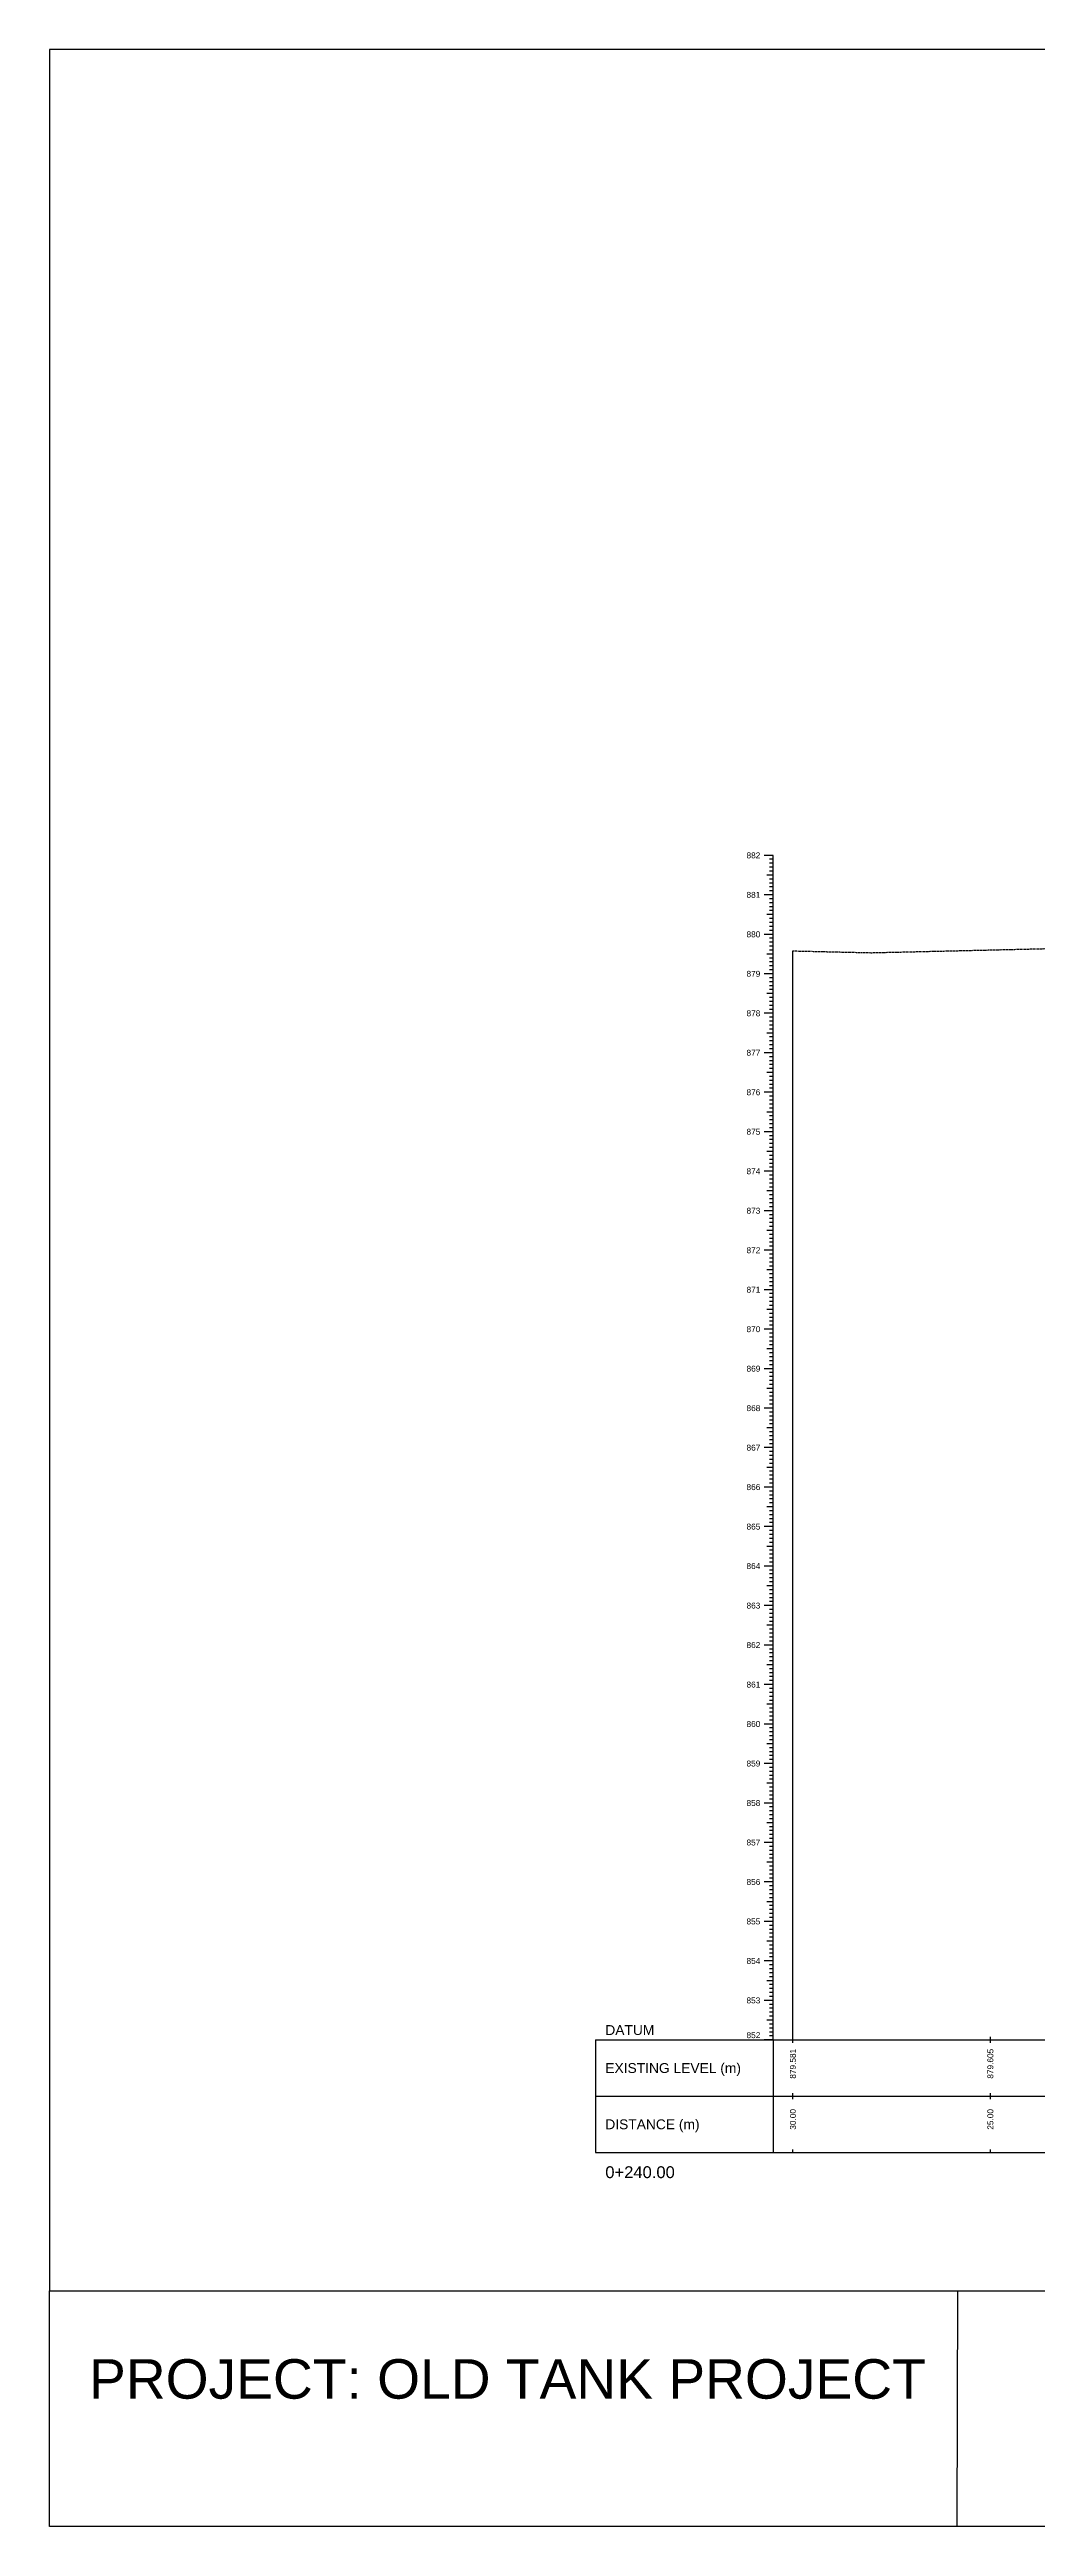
# Model space of a CAD drawing. Header units: millimetres. Extents: x 2640 to 12113, y 6003 to 13668.
# Drawn here: x 2643 to 2893, y 9775 to 10402 of the extents above; entities that cross this region are included whole.
import ezdxf
from ezdxf.enums import TextEntityAlignment as Align

# ---------------------------------------------------------------- set-up
doc = ezdxf.new("R2010")
doc.units = ezdxf.units.MM
doc.linetypes.add('HIDDEN', pattern=[0.375, 0.25, -0.125])
doc.layers.add('CS_Drawing', color=7, linetype='Continuous')
doc.layers.add('GL', color=3, linetype='HIDDEN')
doc.styles.get("Standard").update_dxf_attribs({"font": 'arial.ttf'})

msp = doc.modelspace()

# ---------------------------------------------------------------- linework, layer by layer
for points in [[(2643.227, 9834.372), (3393.227, 9834.372), (3393.227, 10402.021), (2643.227, 10402.021)], [(2643.227, 9834.372), (3393.227, 9834.372), (3393.227, 9774.713), (2643.227, 9774.713)], [(2873.227, 9834.372), (3043.227, 9834.372), (3043.048, 9774.713), (2873.048, 9774.713)]]:
    msp.add_lwpolyline(points, close=True)
at = {"layer": 'CS_Drawing'}
for p, q in [((2826.459, 10197.936), (2824.209, 10197.936)), ((2826.459, 10197.936), (2824.884, 10197.936)), ((2826.459, 10196.936), (2825.559, 10196.936)), ((2826.459, 10195.936), (2825.559, 10195.936)), ((2826.459, 10194.936), (2825.559, 10194.936)), ((2826.459, 10193.936), (2825.559, 10193.936)), ((2826.459, 9897.936), (2826.459, 10197.936)), ((2826.459, 10187.936), (2824.209, 10187.936)), ((2826.459, 10192.936), (2824.884, 10192.936)), ((2826.459, 10187.936), (2824.884, 10187.936)), ((2826.459, 10192.936), (2825.559, 10192.936)), ((2826.459, 10191.936), (2825.559, 10191.936)), ((2826.459, 10190.936), (2825.559, 10190.936)), ((2826.459, 10189.936), (2825.559, 10189.936)), ((2826.459, 10188.936), (2825.559, 10188.936)), ((2826.459, 10187.936), (2825.559, 10187.936)), ((2826.459, 10182.936), (2824.884, 10182.936)), ((2826.459, 10186.936), (2825.559, 10186.936)), ((2826.459, 10185.936), (2825.559, 10185.936)), ((2826.459, 10184.936), (2825.559, 10184.936)), ((2826.459, 10183.936), (2825.559, 10183.936)), ((2826.459, 10182.936), (2825.559, 10182.936)), ((2826.459, 10181.936), (2825.559, 10181.936)), ((2826.459, 10177.936), (2824.209, 10177.936)), ((2826.459, 10177.936), (2824.884, 10177.936)), ((2826.459, 10180.936), (2825.559, 10180.936)), ((2826.459, 10179.936), (2825.559, 10179.936)), ((2826.459, 10178.936), (2825.559, 10178.936)), ((2826.459, 10177.936), (2825.559, 10177.936)), ((2826.459, 10176.936), (2825.559, 10176.936)), ((2826.459, 10175.936), (2825.559, 10175.936)), ((2826.459, 10172.936), (2824.884, 10172.936)), ((2826.459, 10174.936), (2825.559, 10174.936)), ((2826.459, 10173.936), (2825.559, 10173.936)), ((2826.459, 10172.936), (2825.559, 10172.936)), ((2826.459, 10171.936), (2825.559, 10171.936)), ((2826.459, 10170.936), (2825.559, 10170.936)), ((2826.459, 10169.936), (2825.559, 10169.936)), ((2826.459, 10168.936), (2825.559, 10168.936)), ((2831.459, 9897.936), (2831.459, 10173.746)), ((2826.459, 10167.936), (2824.209, 10167.936)), ((2826.459, 10167.936), (2824.884, 10167.936)), ((2826.459, 10162.936), (2824.884, 10162.936)), ((2826.459, 10167.936), (2825.559, 10167.936)), ((2826.459, 10166.936), (2825.559, 10166.936)), ((2826.459, 10165.936), (2825.559, 10165.936)), ((2826.459, 10164.936), (2825.559, 10164.936)), ((2826.459, 10163.936), (2825.559, 10163.936)), ((2826.459, 10162.936), (2825.559, 10162.936)), ((2826.459, 10157.936), (2824.209, 10157.936)), ((2826.459, 10157.936), (2824.884, 10157.936)), ((2826.459, 10161.936), (2825.559, 10161.936)), ((2826.459, 10160.936), (2825.559, 10160.936)), ((2826.459, 10159.936), (2825.559, 10159.936)), ((2826.459, 10158.936), (2825.559, 10158.936)), ((2826.459, 10157.936), (2825.559, 10157.936)), ((2826.459, 10156.936), (2825.559, 10156.936)), ((2826.459, 10152.936), (2824.884, 10152.936)), ((2826.459, 10155.936), (2825.559, 10155.936)), ((2826.459, 10154.936), (2825.559, 10154.936)), ((2826.459, 10153.936), (2825.559, 10153.936)), ((2826.459, 10152.936), (2825.559, 10152.936)), ((2826.459, 10151.936), (2825.559, 10151.936)), ((2826.459, 10150.936), (2825.559, 10150.936)), ((2826.459, 10149.936), (2825.559, 10149.936)), ((2826.459, 10147.936), (2824.209, 10147.936)), ((2826.459, 10147.936), (2824.884, 10147.936)), ((2826.459, 10148.936), (2825.559, 10148.936)), ((2826.459, 10147.936), (2825.559, 10147.936)), ((2826.459, 10146.936), (2825.559, 10146.936)), ((2826.459, 10145.936), (2825.559, 10145.936)), ((2826.459, 10144.936), (2825.559, 10144.936)), ((2826.459, 10143.936), (2825.559, 10143.936)), ((2826.459, 10137.936), (2824.209, 10137.936)), ((2826.459, 10142.936), (2824.884, 10142.936)), ((2826.459, 10137.936), (2824.884, 10137.936)), ((2826.459, 10142.936), (2825.559, 10142.936)), ((2826.459, 10141.936), (2825.559, 10141.936)), ((2826.459, 10140.936), (2825.559, 10140.936)), ((2826.459, 10139.936), (2825.559, 10139.936)), ((2826.459, 10138.936), (2825.559, 10138.936)), ((2826.459, 10137.936), (2825.559, 10137.936)), ((2826.459, 10132.936), (2824.884, 10132.936)), ((2826.459, 10136.936), (2825.559, 10136.936)), ((2826.459, 10135.936), (2825.559, 10135.936)), ((2826.459, 10134.936), (2825.559, 10134.936)), ((2826.459, 10133.936), (2825.559, 10133.936)), ((2826.459, 10132.936), (2825.559, 10132.936)), ((2826.459, 10131.936), (2825.559, 10131.936)), ((2826.459, 10127.936), (2824.209, 10127.936)), ((2826.459, 10127.936), (2824.884, 10127.936)), ((2826.459, 10130.936), (2825.559, 10130.936)), ((2826.459, 10129.936), (2825.559, 10129.936)), ((2826.459, 10128.936), (2825.559, 10128.936)), ((2826.459, 10127.936), (2825.559, 10127.936)), ((2826.459, 10126.936), (2825.559, 10126.936)), ((2826.459, 10125.936), (2825.559, 10125.936)), ((2826.459, 10124.936), (2825.559, 10124.936)), ((2826.459, 10122.936), (2824.884, 10122.936)), ((2826.459, 10123.936), (2825.559, 10123.936)), ((2826.459, 10122.936), (2825.559, 10122.936)), ((2826.459, 10121.936), (2825.559, 10121.936)), ((2826.459, 10120.936), (2825.559, 10120.936)), ((2826.459, 10119.936), (2825.559, 10119.936)), ((2826.459, 10118.936), (2825.559, 10118.936)), ((2826.459, 10117.936), (2824.209, 10117.936)), ((2826.459, 10117.936), (2824.884, 10117.936)), ((2826.459, 10112.936), (2824.884, 10112.936)), ((2826.459, 10117.936), (2825.559, 10117.936)), ((2826.459, 10116.936), (2825.559, 10116.936)), ((2826.459, 10115.936), (2825.559, 10115.936)), ((2826.459, 10114.936), (2825.559, 10114.936)), ((2826.459, 10113.936), (2825.559, 10113.936)), ((2826.459, 10112.936), (2825.559, 10112.936)), ((2826.459, 10107.936), (2824.209, 10107.936)), ((2826.459, 10107.936), (2824.884, 10107.936)), ((2826.459, 10111.936), (2825.559, 10111.936)), ((2826.459, 10110.936), (2825.559, 10110.936)), ((2826.459, 10109.936), (2825.559, 10109.936)), ((2826.459, 10108.936), (2825.559, 10108.936)), ((2826.459, 10107.936), (2825.559, 10107.936)), ((2826.459, 10106.936), (2825.559, 10106.936)), ((2826.459, 10105.936), (2825.559, 10105.936)), ((2826.459, 10102.936), (2824.884, 10102.936)), ((2826.459, 10104.936), (2825.559, 10104.936)), ((2826.459, 10103.936), (2825.559, 10103.936)), ((2826.459, 10102.936), (2825.559, 10102.936)), ((2826.459, 10101.936), (2825.559, 10101.936)), ((2826.459, 10100.936), (2825.559, 10100.936)), ((2826.459, 10099.936), (2825.559, 10099.936)), ((2826.459, 10097.936), (2824.209, 10097.936)), ((2826.459, 10097.936), (2824.884, 10097.936)), ((2826.459, 10098.936), (2825.559, 10098.936)), ((2826.459, 10097.936), (2825.559, 10097.936)), ((2826.459, 10096.936), (2825.559, 10096.936)), ((2826.459, 10095.936), (2825.559, 10095.936)), ((2826.459, 10094.936), (2825.559, 10094.936)), ((2826.459, 10093.936), (2825.559, 10093.936)), ((2826.459, 10087.936), (2824.209, 10087.936)), ((2826.459, 10092.936), (2824.884, 10092.936)), ((2826.459, 10087.936), (2824.884, 10087.936)), ((2826.459, 10092.936), (2825.559, 10092.936)), ((2826.459, 10091.936), (2825.559, 10091.936)), ((2826.459, 10090.936), (2825.559, 10090.936)), ((2826.459, 10089.936), (2825.559, 10089.936)), ((2826.459, 10088.936), (2825.559, 10088.936)), ((2826.459, 10087.936), (2825.559, 10087.936)), ((2826.459, 10082.936), (2824.884, 10082.936)), ((2826.459, 10086.936), (2825.559, 10086.936)), ((2826.459, 10085.936), (2825.559, 10085.936)), ((2826.459, 10084.936), (2825.559, 10084.936)), ((2826.459, 10083.936), (2825.559, 10083.936)), ((2826.459, 10082.936), (2825.559, 10082.936)), ((2826.459, 10081.936), (2825.559, 10081.936)), ((2826.459, 10080.936), (2825.559, 10080.936)), ((2826.459, 10077.936), (2824.209, 10077.936)), ((2826.459, 10077.936), (2824.884, 10077.936)), ((2826.459, 10079.936), (2825.559, 10079.936)), ((2826.459, 10078.936), (2825.559, 10078.936)), ((2826.459, 10077.936), (2825.559, 10077.936)), ((2826.459, 10076.936), (2825.559, 10076.936)), ((2826.459, 10075.936), (2825.559, 10075.936)), ((2826.459, 10074.936), (2825.559, 10074.936)), ((2826.459, 10072.936), (2824.884, 10072.936)), ((2826.459, 10073.936), (2825.559, 10073.936)), ((2826.459, 10072.936), (2825.559, 10072.936)), ((2826.459, 10071.936), (2825.559, 10071.936)), ((2826.459, 10070.936), (2825.559, 10070.936)), ((2826.459, 10069.936), (2825.559, 10069.936)), ((2826.459, 10068.936), (2825.559, 10068.936)), ((2826.459, 10067.936), (2824.209, 10067.936)), ((2826.459, 10067.936), (2824.884, 10067.936)), ((2826.459, 10062.936), (2824.884, 10062.936)), ((2826.459, 10067.936), (2825.559, 10067.936)), ((2826.459, 10066.936), (2825.559, 10066.936)), ((2826.459, 10065.936), (2825.559, 10065.936)), ((2826.459, 10064.936), (2825.559, 10064.936)), ((2826.459, 10063.936), (2825.559, 10063.936)), ((2826.459, 10062.936), (2825.559, 10062.936)), ((2826.459, 10057.936), (2824.209, 10057.936)), ((2826.459, 10057.936), (2824.884, 10057.936)), ((2826.459, 10061.936), (2825.559, 10061.936)), ((2826.459, 10060.936), (2825.559, 10060.936)), ((2826.459, 10059.936), (2825.559, 10059.936)), ((2826.459, 10058.936), (2825.559, 10058.936)), ((2826.459, 10057.936), (2825.559, 10057.936)), ((2826.459, 10056.936), (2825.559, 10056.936)), ((2826.459, 10055.936), (2825.559, 10055.936)), ((2826.459, 10052.936), (2824.884, 10052.936)), ((2826.459, 10054.936), (2825.559, 10054.936)), ((2826.459, 10053.936), (2825.559, 10053.936)), ((2826.459, 10052.936), (2825.559, 10052.936)), ((2826.459, 10051.936), (2825.559, 10051.936)), ((2826.459, 10050.936), (2825.559, 10050.936)), ((2826.459, 10049.936), (2825.559, 10049.936)), ((2826.459, 10047.936), (2824.209, 10047.936)), ((2826.459, 10047.936), (2824.884, 10047.936)), ((2826.459, 10048.936), (2825.559, 10048.936)), ((2826.459, 10047.936), (2825.559, 10047.936)), ((2826.459, 10046.936), (2825.559, 10046.936)), ((2826.459, 10045.936), (2825.559, 10045.936)), ((2826.459, 10044.936), (2825.559, 10044.936)), ((2826.459, 10043.936), (2825.559, 10043.936)), ((2826.459, 10037.936), (2824.209, 10037.936)), ((2826.459, 10042.936), (2824.884, 10042.936)), ((2826.459, 10037.936), (2824.884, 10037.936)), ((2826.459, 10042.936), (2825.559, 10042.936)), ((2826.459, 10041.936), (2825.559, 10041.936)), ((2826.459, 10040.936), (2825.559, 10040.936)), ((2826.459, 10039.936), (2825.559, 10039.936)), ((2826.459, 10038.936), (2825.559, 10038.936)), ((2826.459, 10037.936), (2825.559, 10037.936)), ((2826.459, 10036.936), (2825.559, 10036.936)), ((2826.459, 10032.936), (2824.884, 10032.936)), ((2826.459, 10035.936), (2825.559, 10035.936)), ((2826.459, 10034.936), (2825.559, 10034.936)), ((2826.459, 10033.936), (2825.559, 10033.936)), ((2826.459, 10032.936), (2825.559, 10032.936)), ((2826.459, 10031.936), (2825.559, 10031.936)), ((2826.459, 10030.936), (2825.559, 10030.936)), ((2826.459, 10027.936), (2824.209, 10027.936)), ((2826.459, 10027.936), (2824.884, 10027.936)), ((2826.459, 10029.936), (2825.559, 10029.936)), ((2826.459, 10028.936), (2825.559, 10028.936)), ((2826.459, 10027.936), (2825.559, 10027.936)), ((2826.459, 10026.936), (2825.559, 10026.936)), ((2826.459, 10025.936), (2825.559, 10025.936)), ((2826.459, 10024.936), (2825.559, 10024.936)), ((2826.459, 10022.936), (2824.884, 10022.936)), ((2826.459, 10023.936), (2825.559, 10023.936)), ((2826.459, 10022.936), (2825.559, 10022.936)), ((2826.459, 10021.936), (2825.559, 10021.936)), ((2826.459, 10020.936), (2825.559, 10020.936)), ((2826.459, 10019.936), (2825.559, 10019.936)), ((2826.459, 10018.936), (2825.559, 10018.936)), ((2826.459, 10017.936), (2824.209, 10017.936)), ((2826.459, 10017.936), (2824.884, 10017.936)), ((2826.459, 10012.936), (2824.884, 10012.936)), ((2826.459, 10017.936), (2825.559, 10017.936)), ((2826.459, 10016.936), (2825.559, 10016.936)), ((2826.459, 10015.936), (2825.559, 10015.936)), ((2826.459, 10014.936), (2825.559, 10014.936)), ((2826.459, 10013.936), (2825.559, 10013.936)), ((2826.459, 10012.936), (2825.559, 10012.936)), ((2826.459, 10011.936), (2825.559, 10011.936)), ((2826.459, 10007.936), (2824.209, 10007.936)), ((2826.459, 10007.936), (2824.884, 10007.936)), ((2826.459, 10010.936), (2825.559, 10010.936)), ((2826.459, 10009.936), (2825.559, 10009.936)), ((2826.459, 10008.936), (2825.559, 10008.936)), ((2826.459, 10007.936), (2825.559, 10007.936)), ((2826.459, 10006.936), (2825.559, 10006.936)), ((2826.459, 10005.936), (2825.559, 10005.936)), ((2826.459, 10002.936), (2824.884, 10002.936)), ((2826.459, 10004.936), (2825.559, 10004.936)), ((2826.459, 10003.936), (2825.559, 10003.936)), ((2826.459, 10002.936), (2825.559, 10002.936)), ((2826.459, 10001.936), (2825.559, 10001.936)), ((2826.459, 10000.936), (2825.559, 10000.936)), ((2826.459, 9999.936), (2825.559, 9999.936)), ((2826.459, 9997.936), (2824.209, 9997.936)), ((2826.459, 9997.936), (2824.884, 9997.936)), ((2826.459, 9998.936), (2825.559, 9998.936)), ((2826.459, 9997.936), (2825.559, 9997.936)), ((2826.459, 9996.936), (2825.559, 9996.936)), ((2826.459, 9995.936), (2825.559, 9995.936)), ((2826.459, 9994.936), (2825.559, 9994.936)), ((2826.459, 9993.936), (2825.559, 9993.936)), ((2826.459, 9987.936), (2824.209, 9987.936)), ((2826.459, 9992.936), (2824.884, 9992.936)), ((2826.459, 9987.936), (2824.884, 9987.936)), ((2826.459, 9992.936), (2825.559, 9992.936)), ((2826.459, 9991.936), (2825.559, 9991.936)), ((2826.459, 9990.936), (2825.559, 9990.936)), ((2826.459, 9989.936), (2825.559, 9989.936)), ((2826.459, 9988.936), (2825.559, 9988.936)), ((2826.459, 9987.936), (2825.559, 9987.936)), ((2826.459, 9986.936), (2825.559, 9986.936)), ((2826.459, 9982.936), (2824.884, 9982.936)), ((2826.459, 9985.936), (2825.559, 9985.936)), ((2826.459, 9984.936), (2825.559, 9984.936)), ((2826.459, 9983.936), (2825.559, 9983.936)), ((2826.459, 9982.936), (2825.559, 9982.936)), ((2826.459, 9981.936), (2825.559, 9981.936)), ((2826.459, 9980.936), (2825.559, 9980.936)), ((2826.459, 9977.936), (2824.209, 9977.936)), ((2826.459, 9977.936), (2824.884, 9977.936)), ((2826.459, 9979.936), (2825.559, 9979.936)), ((2826.459, 9978.936), (2825.559, 9978.936)), ((2826.459, 9977.936), (2825.559, 9977.936)), ((2826.459, 9976.936), (2825.559, 9976.936)), ((2826.459, 9975.936), (2825.559, 9975.936)), ((2826.459, 9974.936), (2825.559, 9974.936)), ((2826.459, 9967.936), (2824.209, 9967.936)), ((2826.459, 9972.936), (2824.884, 9972.936)), ((2826.459, 9967.936), (2824.884, 9967.936)), ((2826.459, 9973.936), (2825.559, 9973.936)), ((2826.459, 9972.936), (2825.559, 9972.936)), ((2826.459, 9971.936), (2825.559, 9971.936)), ((2826.459, 9970.936), (2825.559, 9970.936)), ((2826.459, 9969.936), (2825.559, 9969.936)), ((2826.459, 9968.936), (2825.559, 9968.936)), ((2826.459, 9967.936), (2825.559, 9967.936)), ((2826.459, 9962.936), (2824.884, 9962.936)), ((2826.459, 9966.936), (2825.559, 9966.936)), ((2826.459, 9965.936), (2825.559, 9965.936)), ((2826.459, 9964.936), (2825.559, 9964.936)), ((2826.459, 9963.936), (2825.559, 9963.936)), ((2826.459, 9962.936), (2825.559, 9962.936)), ((2826.459, 9961.936), (2825.559, 9961.936)), ((2826.459, 9957.936), (2824.209, 9957.936)), ((2826.459, 9957.936), (2824.884, 9957.936)), ((2826.459, 9960.936), (2825.559, 9960.936)), ((2826.459, 9959.936), (2825.559, 9959.936)), ((2826.459, 9958.936), (2825.559, 9958.936)), ((2826.459, 9957.936), (2825.559, 9957.936)), ((2826.459, 9956.936), (2825.559, 9956.936)), ((2826.459, 9955.936), (2825.559, 9955.936)), ((2826.459, 9952.936), (2824.884, 9952.936)), ((2826.459, 9954.936), (2825.559, 9954.936)), ((2826.459, 9953.936), (2825.559, 9953.936)), ((2826.459, 9952.936), (2825.559, 9952.936)), ((2826.459, 9951.936), (2825.559, 9951.936)), ((2826.459, 9950.936), (2825.559, 9950.936)), ((2826.459, 9949.936), (2825.559, 9949.936)), ((2826.459, 9947.936), (2824.209, 9947.936)), ((2826.459, 9947.936), (2824.884, 9947.936)), ((2826.459, 9942.936), (2824.884, 9942.936)), ((2826.459, 9948.936), (2825.559, 9948.936)), ((2826.459, 9947.936), (2825.559, 9947.936)), ((2826.459, 9946.936), (2825.559, 9946.936)), ((2826.459, 9945.936), (2825.559, 9945.936)), ((2826.459, 9944.936), (2825.559, 9944.936)), ((2826.459, 9943.936), (2825.559, 9943.936)), ((2826.459, 9942.936), (2825.559, 9942.936)), ((2826.459, 9937.936), (2824.209, 9937.936)), ((2826.459, 9937.936), (2824.884, 9937.936)), ((2826.459, 9941.936), (2825.559, 9941.936)), ((2826.459, 9940.936), (2825.559, 9940.936)), ((2826.459, 9939.936), (2825.559, 9939.936)), ((2826.459, 9938.936), (2825.559, 9938.936)), ((2826.459, 9937.936), (2825.559, 9937.936)), ((2826.459, 9936.936), (2825.559, 9936.936)), ((2826.459, 9932.936), (2824.884, 9932.936)), ((2826.459, 9935.936), (2825.559, 9935.936)), ((2826.459, 9934.936), (2825.559, 9934.936)), ((2826.459, 9933.936), (2825.559, 9933.936)), ((2826.459, 9932.936), (2825.559, 9932.936)), ((2826.459, 9931.936), (2825.559, 9931.936)), ((2826.459, 9930.936), (2825.559, 9930.936)), ((2826.459, 9927.936), (2824.209, 9927.936)), ((2826.459, 9927.936), (2824.884, 9927.936)), ((2826.459, 9929.936), (2825.559, 9929.936)), ((2826.459, 9928.936), (2825.559, 9928.936)), ((2826.459, 9927.936), (2825.559, 9927.936)), ((2826.459, 9926.936), (2825.559, 9926.936)), ((2826.459, 9925.936), (2825.559, 9925.936)), ((2826.459, 9924.936), (2825.559, 9924.936)), ((2826.459, 9917.936), (2824.209, 9917.936)), ((2826.459, 9922.936), (2824.884, 9922.936)), ((2826.459, 9917.936), (2824.884, 9917.936)), ((2826.459, 9923.936), (2825.559, 9923.936)), ((2826.459, 9922.936), (2825.559, 9922.936)), ((2826.459, 9921.936), (2825.559, 9921.936)), ((2826.459, 9920.936), (2825.559, 9920.936)), ((2826.459, 9919.936), (2825.559, 9919.936)), ((2826.459, 9918.936), (2825.559, 9918.936)), ((2826.459, 9917.936), (2825.559, 9917.936)), ((2826.459, 9912.936), (2824.884, 9912.936)), ((2826.459, 9916.936), (2825.559, 9916.936)), ((2826.459, 9915.936), (2825.559, 9915.936)), ((2826.459, 9914.936), (2825.559, 9914.936)), ((2826.459, 9913.936), (2825.559, 9913.936)), ((2826.459, 9912.936), (2825.559, 9912.936)), ((2826.459, 9911.936), (2825.559, 9911.936)), ((2826.459, 9907.936), (2824.209, 9907.936)), ((2826.459, 9907.936), (2824.884, 9907.936)), ((2826.459, 9910.936), (2825.559, 9910.936)), ((2826.459, 9909.936), (2825.559, 9909.936)), ((2826.459, 9908.936), (2825.559, 9908.936)), ((2826.459, 9907.936), (2825.559, 9907.936)), ((2826.459, 9906.936), (2825.559, 9906.936)), ((2826.459, 9905.936), (2825.559, 9905.936)), ((2826.459, 9902.936), (2824.884, 9902.936)), ((2826.459, 9904.936), (2825.559, 9904.936)), ((2826.459, 9903.936), (2825.559, 9903.936)), ((2826.459, 9902.936), (2825.559, 9902.936)), ((2826.459, 9901.936), (2825.559, 9901.936)), ((2826.459, 9900.936), (2825.559, 9900.936)), ((2826.459, 9899.936), (2825.559, 9899.936)), ((2826.459, 9898.936), (2825.559, 9898.936)), ((2781.459, 9897.936), (2826.459, 9897.936)), ((2781.459, 9897.936), (2781.459, 9869.436)), ((2826.459, 9897.936), (2824.209, 9897.936)), ((2826.459, 9897.936), (2824.884, 9897.936)), ((2826.459, 9897.936), (2825.559, 9897.936)), ((2826.459, 9897.936), (3186.299, 9897.936)), ((2826.459, 9897.936), (2826.459, 9869.436)), ((2831.459, 9897.186), (2831.459, 9898.686)), ((2881.459, 9897.186), (2881.459, 9898.686)), ((2781.459, 9883.686), (2826.459, 9883.686)), ((2826.459, 9883.686), (3186.299, 9883.686)), ((2826.459, 9883.686), (3186.299, 9883.686)), ((2831.459, 9882.936), (2831.459, 9884.436)), ((2881.459, 9882.936), (2881.459, 9884.436)), ((2781.459, 9869.436), (2826.459, 9869.436)), ((2826.459, 9869.436), (3186.299, 9869.436)), ((2831.459, 9869.436), (2831.459, 9870.186)), ((2881.459, 9869.436), (2881.459, 9870.186))]:
    msp.add_line(p, q, dxfattribs=at)
at = {"layer": 'GL'}
msp.add_lwpolyline([(2831.459, 10173.746), (2851.319, 10173.286), (2996.91, 10176.686), (3011.844, 10176.576), (3040.108, 10176.046), (3095.883, 10167.166), (3115.268, 10174.716), (3115.616, 10174.936), (3116.037, 10186.616), (3123.107, 10190.486), (3131.459, 10182.946), (3132.771, 10181.766), (3146.384, 10186.486), (3147.123, 10174.166), (3163.095, 10388.486), (3170.604, 10161.846), (3171.154, 10161.996), (3171.679, 10162.376), (3181.299, 9924.796)], dxfattribs=at)

# ---------------------------------------------------------------- texts
at = {"insert": (2653.227, 9817.073), "char_height": 10, "attachment_point": 1}
msp.add_mtext_dynamic_manual_height_columns('PROJECT: OLD TANK PROJECT', width=240, gutter_width=500, heights=[0], dxfattribs=at)
at = {"layer": 'CS_Drawing'}
for s, p in [('882', (2823.209, 10197.936)), ('881', (2823.209, 10187.936)), ('880', (2823.209, 10177.936)), ('879', (2823.209, 10167.936)), ('878', (2823.209, 10157.936)), ('877', (2823.209, 10147.936)), ('876', (2823.209, 10137.936)), ('875', (2823.209, 10127.936)), ('874', (2823.209, 10117.936)), ('873', (2823.209, 10107.936)), ('872', (2823.209, 10097.936)), ('871', (2823.209, 10087.936)), ('870', (2823.209, 10077.936)), ('869', (2823.209, 10067.936)), ('868', (2823.209, 10057.936)), ('867', (2823.209, 10047.936)), ('866', (2823.209, 10037.936)), ('865', (2823.209, 10027.936)), ('864', (2823.209, 10017.936)), ('863', (2823.209, 10007.936)), ('862', (2823.209, 9997.936)), ('861', (2823.209, 9987.936)), ('860', (2823.209, 9977.936)), ('859', (2823.209, 9967.936)), ('858', (2823.209, 9957.936)), ('857', (2823.209, 9947.936)), ('856', (2823.209, 9937.936)), ('855', (2823.209, 9927.936)), ('854', (2823.209, 9917.936)), ('853', (2823.209, 9907.936))]:
    msp.add_text(s, height=1.5, dxfattribs=at).set_placement(p, align=Align.MIDDLE_RIGHT)
for s, height, p in [('DATUM', 2.5, (2783.959, 9900.436)), ('EXISTING LEVEL (m)', 2.5, (2783.959, 9890.811)), ('DISTANCE (m)', 2.5, (2783.959, 9876.561)), ('0+240.00', 3, (2783.959, 9864.436))]:
    msp.add_text(s, height=height, dxfattribs=at).set_placement(p, align=Align.MIDDLE_LEFT)
msp.add_text('852', height=1.5, dxfattribs=at).set_placement((2823.209, 9898.386), align=Align.RIGHT)
for s, p in [('879.581', (2831.459, 9895.686)), ('879.605', (2881.459, 9895.686)), ('30.00', (2831.459, 9880.436)), ('25.00', (2881.459, 9880.436))]:
    msp.add_text(s, height=1.5, rotation=90, dxfattribs=at).set_placement(p, align=Align.MIDDLE_RIGHT)

doc.saveas('drawing.dxf')
